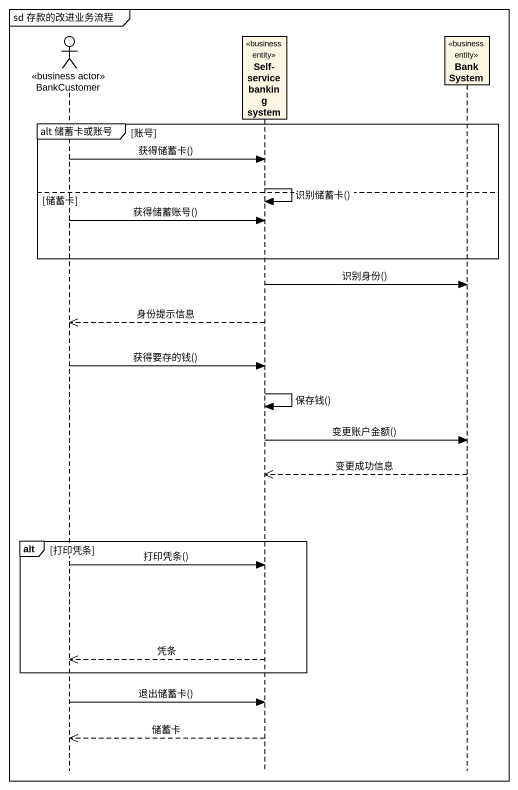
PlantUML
@startuml
mainframe sd 存款的改进业务流程
hide footbox
actor BankCustomer <<business actor>>
participant "Self-service banking system" as Self_service_banking_system <<business entity>>
participant BankSystem <<business entity>>

group alt 储蓄卡或账号 [账号]
  BankCustomer -> Self_service_banking_system : 获得储蓄卡()
  Self_service_banking_system -> Self_service_banking_system : 识别储蓄卡()
else 储蓄卡
  BankCustomer -> Self_service_banking_system : 获得储蓄账号()
end
Self_service_banking_system -> BankSystem : 识别身份()
Self_service_banking_system -->> BankCustomer : 身份提示信息
BankCustomer -> Self_service_banking_system : 获得要存的钱()
Self_service_banking_system -> Self_service_banking_system : 保存钱()
Self_service_banking_system -> BankSystem : 变更账户金额()
BankSystem -->> Self_service_banking_system : 变更成功信息
alt 打印凭条
  BankCustomer -> Self_service_banking_system : 打印凭条()
  Self_service_banking_system -->> BankCustomer : 凭条
end
BankCustomer -> Self_service_banking_system : 退出储蓄卡()
Self_service_banking_system -->> BankCustomer : 储蓄卡
@enduml
